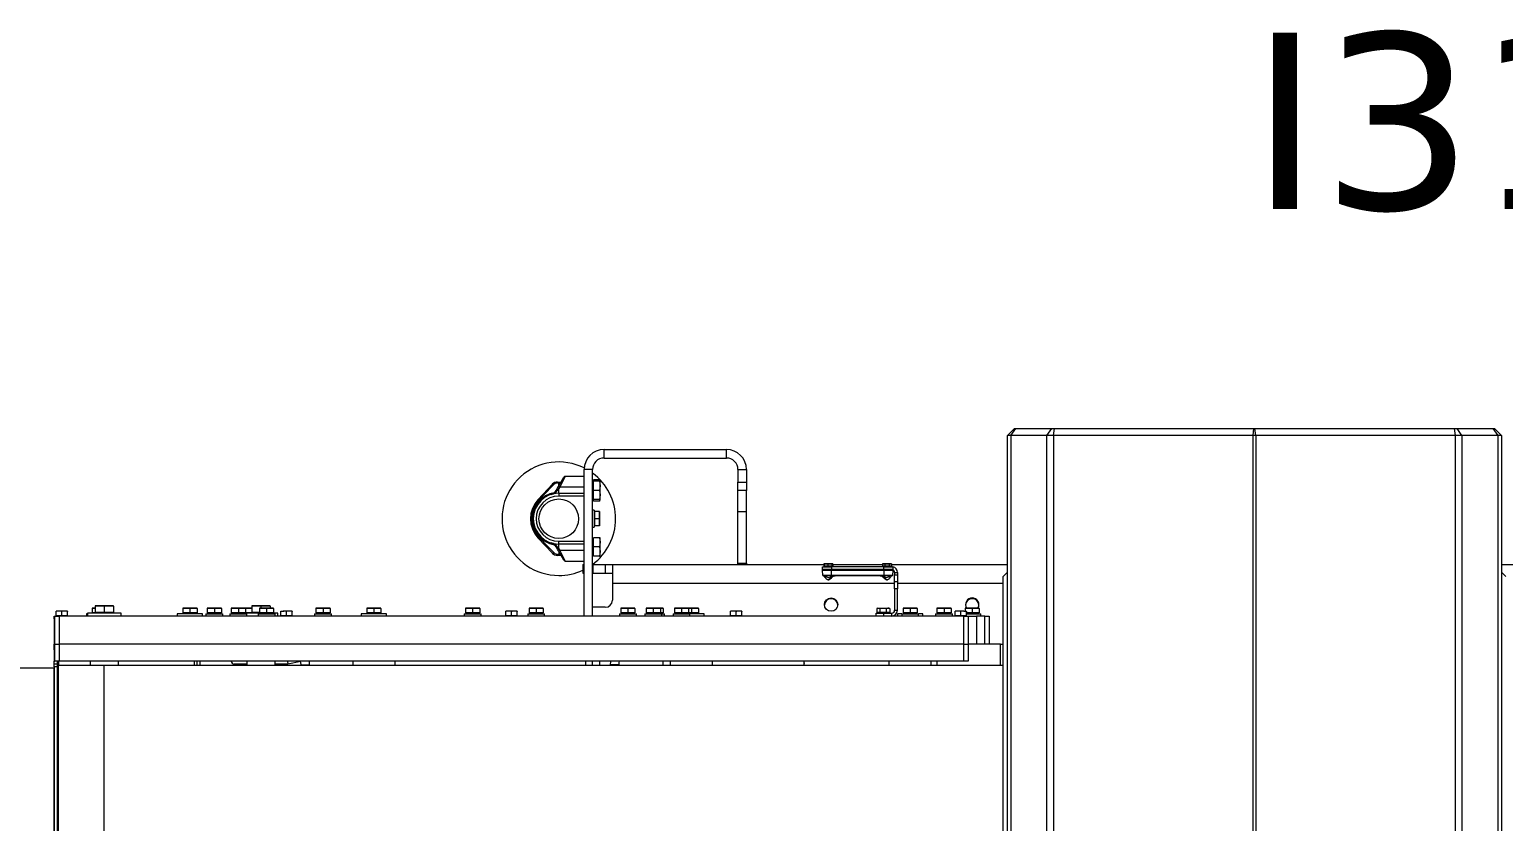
# Model space of a CAD drawing. Header units: millimetres. Extents: x -187347 to 135007, y -6415 to 292048.
# Drawn here: x -56730 to -55685, y 27578 to 28139 of the extents above; entities that cross this region are included whole.
import ezdxf

# ---------------------------------------------------------------- set-up
doc = ezdxf.new("R2010")
doc.units = ezdxf.units.MM
doc.header["$LTSCALE"] = 100
doc.linetypes.add('CENTER', pattern=[50.8, 31.75, -6.35, 6.35, -6.35])
doc.layers.get('0').update_dxf_attribs({"lineweight": 18})
doc.layers.add('Layout Kromeka', color=1, linetype='Continuous', lineweight=5)
doc.layers.add('Layout Multivac', color=2, linetype='Continuous')
doc.styles.add('SANSSERIFBOLD', font='verdana.ttf', dxfattribs={"height": 250})

# ---------------------------------------------------------------- blocks, each defined once
blk = doc.blocks.new('I319 MD_left to right')
at = {"color": 0, "linetype": 'Continuous', "lineweight": 18}
for p, q in [((1828.8, 2855), (1823.8, 2850)), ((1826.1, 2850), (1829.6, 2855)), ((1828.8, 2855), (1829.6, 2855)), ((1829.6, 2855), (1855.3, 2855)), ((1851.7, 2850), (1855.3, 2855)), ((1855.3, 2855), (1857, 2855)), ((1856.4, 2850), (1857, 2855)), ((1857, 2855), (1998.4, 2855)), ((1997.8, 2850), (1998.4, 2855)), ((1998.4, 2855), (1999.1, 2855)), ((1999.7, 2850), (1999.1, 2855)), ((1999.1, 2855), (2140.5, 2855)), ((2141.1, 2850), (2140.5, 2855)), ((2140.5, 2855), (2142.3, 2855)), ((2145.8, 2850), (2142.3, 2855)), ((2142.3, 2855), (2167.9, 2855)), ((2171.4, 2850), (2167.9, 2855)), ((2167.9, 2855), (2168.8, 2855)), ((2173.8, 2850), (2168.8, 2855)), ((1823.8, 1945), (1823.8, 2850)), ((1826.1, 2850), (1823.8, 2850)), ((1826.1, 2850), (1826.1, 1945)), ((1851.7, 2850), (1826.1, 2850)), ((1856.4, 2850), (1851.7, 2850)), ((1851.7, 1945), (1851.7, 2850)), ((1856.4, 2850), (1856.4, 1945)), ((1997.8, 2850), (1856.4, 2850)), ((1999.7, 2850), (1997.8, 2850)), ((1997.8, 1945), (1997.8, 2850)), ((1999.7, 2850), (1999.7, 1945)), ((2141.1, 2850), (1999.7, 2850)), ((2141.1, 1945), (2141.1, 2850)), ((2145.8, 2850), (2141.1, 2850)), ((2145.8, 2850), (2145.8, 1945)), ((2171.4, 2850), (2145.8, 2850)), ((2171.4, 1945), (2171.4, 2850)), ((2173.8, 2850), (2171.4, 2850)), ((2173.8, 2850), (2173.8, 1945)), ((1537.9, 2834), (1537.9, 2840)), ((1537.9, 2840), (1624.7, 2840)), ((1537.9, 2834), (1624.7, 2834)), ((1624.7, 2834), (1624.7, 2840)), ((1505.6, 2813.8), (1509.5, 2820.5)), ((1510.3, 2821), (1506.5, 2813.5)), ((1523.8, 2821), (1510.3, 2821)), ((1529.8, 2825.9), (1523.8, 2825.9)), ((1523.8, 2722), (1523.8, 2825.9)), ((1529.8, 2722), (1529.8, 2825.9)), ((1632.8, 2825.9), (1638.8, 2825.9)), ((1632.8, 2825.9), (1632.8, 2817)), ((1638.8, 2825.9), (1638.8, 2817)), ((1491.2, 2804.7), (1501.3, 2815.5)), ((1504, 2811), (1504.9, 2812.6)), ((1505.8, 2812.5), (1504.8, 2811.1)), ((1504.9, 2817), (1505.8, 2817)), ((1505.8, 2816.3), (1504.9, 2816.3)), ((1504.9, 2812.6), (1505.6, 2813.8)), ((1505.8, 2816.3), (1505.8, 2817)), ((1505.8, 2817), (1507.5, 2817)), ((1505.8, 2814.1), (1505.8, 2816.3)), ((1507, 2816.3), (1505.8, 2816.3)), ((1506.5, 2813.5), (1505.8, 2812.5)), ((1505.8, 2809), (1505.8, 2812.5)), ((1506.5, 2813.5), (1523.8, 2813.5)), ((1530.4, 2816.9), (1529.8, 2816.9)), ((1530.4, 2817.5), (1530.4, 2818.5)), ((1534.8, 2818.5), (1530.4, 2818.5)), ((1530.4, 2811), (1530.4, 2817.5)), ((1534.8, 2817.5), (1530.4, 2817.5)), ((1534.8, 2811), (1530.4, 2811)), ((1530.4, 2804.5), (1530.4, 2811)), ((1535.1, 2817.5), (1534.8, 2818.5)), ((1534.8, 2818.5), (1534.9, 2817.5)), ((1534.8, 2817.5), (1535.1, 2814.3)), ((1535.1, 2817.5), (1534.8, 2817.5)), ((1534.8, 2811), (1535.1, 2807.8)), ((1535.1, 2814.3), (1535.1, 2817.5)), ((1535.1, 2807.8), (1535.1, 2814.3)), ((1632.8, 2817), (1638.8, 2817)), ((1632.8, 2811), (1632.8, 2817)), ((1638.8, 2811), (1632.8, 2811)), ((1632.8, 2796), (1632.8, 2811)), ((1638.8, 2817), (1638.8, 2811)), ((1638.8, 2796), (1638.8, 2811)), ((1491.7, 2804.3), (1491.2, 2804.7)), ((1505.8, 2809), (1505.8, 2807)), ((1505.8, 2809), (1523.8, 2809)), ((1523.8, 2807), (1505.8, 2807)), ((1529.8, 2805.2), (1530.4, 2805.2)), ((1530.4, 2803.5), (1530.4, 2804.5)), ((1534.8, 2804.5), (1530.4, 2804.5)), ((1534.8, 2803.5), (1530.4, 2803.5)), ((1535.1, 2807.8), (1534.8, 2804.5)), ((1534.8, 2803.5), (1535.1, 2804.5)), ((1534.9, 2804.5), (1534.8, 2803.5)), ((1534.8, 2804.5), (1535.1, 2804.5)), ((1535.1, 2804.5), (1535.1, 2807.8)), ((1530.8, 2797), (1529.8, 2797)), ((1530.8, 2797), (1530.8, 2785)), ((1531.4, 2795.5), (1530.8, 2795.5)), ((1534.6, 2796), (1531.4, 2796)), ((1531.4, 2791), (1531.4, 2796)), ((1534.6, 2791), (1531.4, 2791)), ((1531.4, 2786), (1531.4, 2791)), ((1534.6, 2796), (1534.8, 2793.5)), ((1534.8, 2796), (1534.6, 2796)), ((1534.8, 2793.5), (1534.6, 2791)), ((1534.6, 2791), (1534.8, 2788.5)), ((1534.8, 2793.5), (1534.8, 2796)), ((1534.8, 2788.5), (1534.8, 2793.5)), ((1632.8, 2796), (1638.8, 2796)), ((1632.8, 2759.5), (1632.8, 2796)), ((1638.8, 2759.5), (1638.8, 2796)), ((1529.8, 2785), (1530.8, 2785)), ((1530.8, 2786.6), (1531.4, 2786.6)), ((1534.6, 2786), (1531.4, 2786)), ((1534.8, 2788.5), (1534.6, 2786)), ((1534.6, 2786), (1534.8, 2786)), ((1534.8, 2786), (1534.8, 2788.5)), ((1491.7, 2777.8), (1491.2, 2777.3)), ((1501.3, 2766.6), (1491.2, 2777.3)), ((1504.9, 2769.5), (1504, 2771.1)), ((1504.8, 2770.9), (1505.8, 2769.6)), ((1505.6, 2768.3), (1504.9, 2769.5)), ((1509.5, 2761.5), (1505.6, 2768.3)), ((1505.8, 2775), (1523.8, 2775)), ((1505.8, 2773), (1505.8, 2775)), ((1523.8, 2773), (1505.8, 2773)), ((1505.8, 2769.6), (1505.8, 2773)), ((1505.8, 2769.6), (1506.5, 2768.5)), ((1505.8, 2768), (1505.8, 2765.8)), ((1523.8, 2768.5), (1506.5, 2768.5)), ((1506.5, 2768.5), (1510.3, 2761)), ((1530.4, 2776.9), (1529.8, 2776.9)), ((1530.4, 2771), (1530.4, 2777.5)), ((1534.8, 2777.5), (1530.4, 2777.5)), ((1534.8, 2771), (1530.4, 2771)), ((1530.4, 2764.5), (1530.4, 2771)), ((1534.8, 2777.5), (1535.1, 2774.3)), ((1535.1, 2777.5), (1534.8, 2777.5)), ((1534.8, 2771), (1535.1, 2767.8)), ((1535.1, 2767.8), (1534.8, 2764.5)), ((1535.1, 2774.3), (1535.1, 2777.5)), ((1535.1, 2767.8), (1535.1, 2774.3)), ((1535.1, 2764.5), (1535.1, 2767.8)), ((1504.9, 2765.8), (1505.8, 2765.8)), ((1505.8, 2765), (1504.9, 2765)), ((1505.8, 2765.8), (1505.8, 2765)), ((1505.8, 2765.8), (1507, 2765.8)), ((1507.5, 2765), (1505.8, 2765)), ((1510.3, 2761), (1523.8, 2761)), ((1522.8, 2758.5), (1522.8, 2752.5)), ((1522.8, 2758.5), (1523.8, 2758.5)), ((1529.8, 2765.2), (1530.4, 2765.2)), ((1529.8, 2758.5), (1530, 2758.5)), ((1530, 2758.5), (1530, 2752.5)), ((1530, 2758.5), (1538.8, 2758.5)), ((1534.8, 2764.5), (1530.4, 2764.5)), ((1534.8, 2764.5), (1535.1, 2764.5)), ((1538.8, 2758.5), (1538.8, 2752.5)), ((1538.8, 2758.5), (1543.8, 2758.5)), ((1543.8, 2758.5), (1693.6, 2758.5)), ((1543.8, 2758.5), (1543.8, 2745.4)), ((1632.8, 2759.5), (1638.8, 2759.5)), ((1632.8, 2758.5), (1632.8, 2759.5)), ((1638.8, 2759.5), (1638.8, 2758.5)), ((1694.1, 2759), (1693.6, 2758.9)), ((1693.6, 2758.9), (1694, 2759)), ((1693.6, 2758.9), (1693.6, 2757.4)), ((1693.9, 2757.4), (1693.6, 2757.4)), ((1693.9, 2758.9), (1695.2, 2759)), ((1694.1, 2759), (1693.9, 2758.9)), ((1693.9, 2758.9), (1693.9, 2757.4)), ((1696.5, 2757.4), (1693.9, 2757.4)), ((1695.2, 2759), (1694.1, 2759)), ((1694.5, 2757.4), (1694.5, 2757)), ((1695.2, 2759), (1696.5, 2758.9)), ((1697.9, 2759), (1695.2, 2759)), ((1696.5, 2758.9), (1696.5, 2757.4)), ((1699.4, 2757.4), (1696.5, 2757.4)), ((1697.9, 2759), (1699.4, 2758.9)), ((1699.6, 2759), (1697.9, 2759)), ((1699.1, 2757), (1699.1, 2757.4)), ((1699.4, 2758.9), (1699.6, 2759)), ((1699.4, 2758.9), (1699.4, 2757.4)), ((1699.7, 2757.4), (1699.4, 2757.4)), ((1700, 2758.9), (1699.6, 2759)), ((1699.6, 2759), (1699.7, 2758.9)), ((1699.7, 2758.9), (1699.7, 2757.4)), ((1700, 2757.4), (1699.7, 2757.4)), ((1700, 2758.9), (1700, 2757.4)), ((1700, 2758.5), (1735.1, 2758.5)), ((1735.6, 2759), (1735.1, 2758.9)), ((1735.1, 2758.9), (1736, 2759)), ((1735.1, 2758.9), (1735.1, 2757.4)), ((1736.8, 2757.4), (1735.1, 2757.4)), ((1736, 2759), (1735.6, 2759)), ((1736, 2759), (1736.8, 2758.9)), ((1738.4, 2759), (1736, 2759)), ((1736, 2757.4), (1736, 2757)), ((1736.8, 2758.9), (1736.8, 2757.4)), ((1740, 2757.4), (1736.8, 2757.4)), ((1738.4, 2759), (1740, 2758.9)), ((1740.7, 2759), (1738.4, 2759)), ((1740, 2758.9), (1740.7, 2759)), ((1740, 2758.9), (1740, 2757.4)), ((1741.5, 2757.4), (1740, 2757.4)), ((1740.6, 2757), (1740.6, 2757.4)), ((1740.7, 2759), (1741.5, 2758.9)), ((1741.1, 2759), (1740.7, 2759)), ((1741.5, 2758.9), (1741.1, 2759)), ((1741.5, 2758.9), (1741.5, 2757.4)), ((1741.5, 2758.5), (1823.8, 2758.5)), ((2173.8, 2758.5), (2498.6, 2758.5)), ((1522.8, 2752.5), (1523.8, 2752.5)), ((1529.8, 2752.5), (1530, 2752.5)), ((1530, 2752.5), (1538.8, 2752.5)), ((1538.8, 2752.5), (1543.8, 2752.5)), ((1692.6, 2755), (1692.6, 2757)), ((1692.6, 2757), (1699.1, 2757)), ((1692.6, 2754.5), (1692.6, 2755)), ((1699.1, 2755), (1692.6, 2755)), ((1699.1, 2754.5), (1692.6, 2754.5)), ((1699.1, 2754.3), (1692.6, 2754.3)), ((1692.9, 2751), (1692.6, 2754.3)), ((1692.9, 2751), (1699.1, 2751)), ((1693.3, 2750.5), (1693.2, 2750.6)), ((1696.2, 2747.9), (1696.5, 2747.8)), ((1696.2, 2747.9), (1697.4, 2747.9)), ((1696.5, 2747.8), (1697.2, 2747.8)), ((1697.2, 2747.8), (1697.4, 2747.9)), ((1698.6, 2748.7), (1698.3, 2748.7)), ((1699.1, 2757), (1699.1, 2755)), ((1736.1, 2757), (1699.1, 2757)), ((1699.1, 2754.5), (1699.1, 2755)), ((1736.1, 2755), (1699.1, 2755)), ((1699.1, 2754.5), (1699.1, 2754.3)), ((1736.1, 2754.5), (1699.1, 2754.5)), ((1736.1, 2754.3), (1699.1, 2754.3)), ((1699.1, 2751), (1699.1, 2754.3)), ((1699.1, 2751), (1736.1, 2751)), ((1699.1, 2751), (1699.1, 2750.6)), ((1733.5, 2750.5), (1701.7, 2750.5)), ((1736.1, 2755), (1736.1, 2757)), ((1736.1, 2757), (1742.6, 2757)), ((1736.1, 2754.5), (1736.1, 2755)), ((1742.6, 2755), (1736.1, 2755)), ((1736.1, 2754.5), (1736.1, 2754.3)), ((1742.6, 2754.5), (1736.1, 2754.5)), ((1742.6, 2754.3), (1736.1, 2754.3)), ((1736.1, 2754.3), (1736.1, 2751)), ((1736.1, 2751), (1742.3, 2751)), ((1736.1, 2751), (1736.1, 2750.6)), ((1736.8, 2748.7), (1736.6, 2748.7)), ((1737.7, 2747.9), (1738, 2747.8)), ((1737.7, 2747.9), (1738.3, 2747.9)), ((1738, 2747.8), (1738.3, 2747.8)), ((1738.3, 2747.9), (1738.9, 2747.9)), ((1738.3, 2747.8), (1738.7, 2747.8)), ((1738.7, 2747.8), (1738.9, 2747.9)), ((1742.6, 2754.3), (1742.3, 2751)), ((1742.6, 2757), (1742.6, 2755)), ((1742.6, 2754.5), (1742.6, 2755)), ((1743.8, 2752.8), (1745.8, 2752.8)), ((1743.8, 2752.8), (1743.8, 2751.2)), ((1743.8, 2751.2), (1745.8, 2751.2)), ((1743.8, 2746.2), (1743.8, 2751.2)), ((1745.8, 2752.8), (1745.8, 2751.2)), ((1745.8, 2751.2), (1745.8, 2746.2)), ((1823.8, 2753), (1820.8, 2750)), ((1820.8, 2130), (1820.8, 2750)), ((2173.8, 2753), (2176.8, 2750)), ((1543.8, 2745.4), (1543.8, 2733.2)), ((1543.8, 2745.4), (1743.8, 2745.4)), ((1745.8, 2746.2), (1743.8, 2746.2)), ((1743.8, 2741.2), (1743.8, 2746.2)), ((1745.8, 2741.2), (1743.8, 2741.2)), ((1743.8, 2741.2), (1743.8, 2726.2)), ((1745.8, 2746.2), (1745.8, 2741.2)), ((1745.8, 2745.4), (1820.8, 2745.4)), ((1745.8, 2726.2), (1745.8, 2741.2)), ((1175.2, 2727.4), (1177.3, 2727.6)), ((1175.2, 2727.6), (1175.2, 2727.4)), ((1177.3, 2727.6), (1175.2, 2727.6)), ((1175.2, 2727.4), (1175.2, 2724.2)), ((1177.3, 2729.1), (1180.5, 2729.3)), ((1177.3, 2729.3), (1177.3, 2729.1)), ((1180.5, 2729.3), (1177.3, 2729.3)), ((1177.3, 2729.1), (1177.3, 2724.6)), ((1180.5, 2729.3), (1183.8, 2729.1)), ((1187, 2729.3), (1180.5, 2729.3)), ((1183.8, 2729.1), (1187, 2729.3)), ((1183.8, 2729.1), (1183.8, 2724.6)), ((1187, 2729.3), (1190.3, 2729.1)), ((1190.3, 2729.3), (1187, 2729.3)), ((1190.3, 2729.1), (1190.3, 2729.3)), ((1190.3, 2729.1), (1190.3, 2724.6)), ((1239.5, 2727.4), (1242, 2727.6)), ((1239.5, 2727.6), (1239.5, 2727.4)), ((1242, 2727.6), (1239.5, 2727.6)), ((1239.5, 2727.4), (1239.5, 2724.2)), ((1242, 2727.6), (1244.5, 2727.4)), ((1247, 2727.6), (1242, 2727.6)), ((1244.5, 2727.4), (1247, 2727.6)), ((1244.5, 2727.4), (1244.5, 2724.2)), ((1247, 2727.6), (1249.5, 2727.4)), ((1249.5, 2727.6), (1247, 2727.6)), ((1249.5, 2727.4), (1249.5, 2727.6)), ((1249.5, 2727.4), (1249.5, 2724.2)), ((1256.8, 2727.4), (1259.3, 2727.6)), ((1256.8, 2727.6), (1256.8, 2727.4)), ((1259.3, 2727.6), (1256.8, 2727.6)), ((1256.8, 2727.4), (1256.8, 2724.2)), ((1259.3, 2727.6), (1261.8, 2727.4)), ((1264.3, 2727.6), (1259.3, 2727.6)), ((1261.8, 2727.4), (1264.3, 2727.6)), ((1261.8, 2727.4), (1261.8, 2724.2)), ((1264.3, 2727.6), (1266.8, 2727.4)), ((1266.8, 2727.6), (1264.3, 2727.6)), ((1266.8, 2727.4), (1266.8, 2727.6)), ((1266.8, 2727.4), (1266.8, 2724.2)), ((1273.8, 2727.4), (1276.3, 2727.6)), ((1273.8, 2727.6), (1273.8, 2727.4)), ((1276.3, 2727.6), (1273.8, 2727.6)), ((1273.8, 2727.4), (1273.8, 2724.2)), ((1276.3, 2727.6), (1278.8, 2727.4)), ((1281.3, 2727.6), (1276.3, 2727.6)), ((1278.8, 2727.4), (1278.8, 2724.2)), ((1281.3, 2727.6), (1283.8, 2727.4)), ((1283.8, 2727.6), (1281.3, 2727.6)), ((1283.8, 2727.4), (1286.3, 2727.6)), ((1286.3, 2727.6), (1283.8, 2727.6)), ((1283.8, 2727.4), (1283.8, 2727.6)), ((1283.8, 2727.4), (1283.8, 2724.2)), ((1286.3, 2727.6), (1288.3, 2727.5)), ((1288.3, 2727.6), (1286.3, 2727.6)), ((1288.3, 2729.1), (1291.5, 2729.3)), ((1288.3, 2729.3), (1288.3, 2729.1)), ((1291.5, 2729.3), (1288.3, 2729.3)), ((1288.3, 2729.1), (1288.3, 2724.6)), ((1291.5, 2729.3), (1294.8, 2729.1)), ((1298, 2729.3), (1291.5, 2729.3)), ((1293.8, 2727.4), (1296.3, 2727.6)), ((1293.8, 2727.6), (1293.8, 2727.4)), ((1296.3, 2727.6), (1293.8, 2727.6)), ((1293.8, 2727.4), (1293.8, 2724.2)), ((1294.8, 2729.1), (1298, 2729.3)), ((1294.8, 2729.1), (1294.8, 2727.6)), ((1296.3, 2727.6), (1298.8, 2727.4)), ((1301.3, 2727.6), (1296.3, 2727.6)), ((1298, 2729.3), (1301.3, 2729.1)), ((1301.3, 2729.3), (1298, 2729.3)), ((1298.8, 2727.4), (1298.8, 2724.2)), ((1301.3, 2729.1), (1301.3, 2729.3)), ((1301.3, 2729.1), (1301.3, 2727.6)), ((1301.3, 2727.6), (1303.8, 2727.4)), ((1303.8, 2727.6), (1301.3, 2727.6)), ((1303.8, 2727.4), (1303.8, 2727.6)), ((1303.8, 2727.4), (1303.8, 2724.2)), ((1333.8, 2727.4), (1336.3, 2727.6)), ((1333.8, 2727.6), (1333.8, 2727.4)), ((1336.3, 2727.6), (1333.8, 2727.6)), ((1333.8, 2727.4), (1333.8, 2724.2)), ((1341.3, 2727.6), (1336.3, 2727.6)), ((1336.3, 2727.6), (1338.8, 2727.4)), ((1338.8, 2727.4), (1341.3, 2727.6)), ((1338.8, 2727.4), (1338.8, 2724.2)), ((1341.3, 2727.6), (1343.8, 2727.4)), ((1343.8, 2727.6), (1341.3, 2727.6)), ((1343.8, 2727.4), (1343.8, 2727.6)), ((1343.8, 2727.4), (1343.8, 2724.2)), ((1369.8, 2727.4), (1372.3, 2727.6)), ((1369.8, 2727.6), (1369.8, 2727.4)), ((1372.3, 2727.6), (1369.8, 2727.6)), ((1369.8, 2727.4), (1369.8, 2724.2)), ((1377.3, 2727.6), (1372.3, 2727.6)), ((1372.3, 2727.6), (1374.8, 2727.4)), ((1374.8, 2727.4), (1377.3, 2727.6)), ((1374.8, 2727.4), (1374.8, 2724.2)), ((1377.3, 2727.6), (1379.8, 2727.4)), ((1379.8, 2727.6), (1377.3, 2727.6)), ((1379.8, 2727.4), (1379.8, 2727.6)), ((1379.8, 2727.4), (1379.8, 2724.2)), ((1439.8, 2727.4), (1442.3, 2727.6)), ((1439.8, 2727.6), (1439.8, 2727.4)), ((1442.3, 2727.6), (1439.8, 2727.6)), ((1439.8, 2727.4), (1439.8, 2724.2)), ((1442.3, 2727.6), (1444.8, 2727.4)), ((1447.3, 2727.6), (1442.3, 2727.6)), ((1444.8, 2727.4), (1447.3, 2727.6)), ((1444.8, 2727.4), (1444.8, 2724.2)), ((1447.3, 2727.6), (1449.8, 2727.4)), ((1449.8, 2727.6), (1447.3, 2727.6)), ((1449.8, 2727.4), (1449.8, 2727.6)), ((1449.8, 2727.4), (1449.8, 2724.2)), ((1484.8, 2727.4), (1487.3, 2727.6)), ((1484.8, 2727.6), (1484.8, 2727.4)), ((1487.3, 2727.6), (1484.8, 2727.6)), ((1484.8, 2727.4), (1484.8, 2724.2)), ((1487.3, 2727.6), (1489.8, 2727.4)), ((1492.3, 2727.6), (1487.3, 2727.6)), ((1489.8, 2727.4), (1492.3, 2727.6)), ((1489.8, 2727.4), (1489.8, 2724.2)), ((1492.3, 2727.6), (1494.8, 2727.4)), ((1494.8, 2727.6), (1492.3, 2727.6)), ((1494.8, 2727.4), (1494.8, 2727.6)), ((1494.8, 2727.4), (1494.8, 2724.2)), ((1538.8, 2728.3), (1530, 2728.3)), ((1549.8, 2727.4), (1552.3, 2727.6)), ((1549.8, 2727.6), (1549.8, 2727.4)), ((1552.3, 2727.6), (1549.8, 2727.6)), ((1549.8, 2727.4), (1549.8, 2724.2)), ((1552.3, 2727.6), (1554.8, 2727.4)), ((1557.3, 2727.6), (1552.3, 2727.6)), ((1554.8, 2727.4), (1557.3, 2727.6)), ((1554.8, 2727.4), (1554.8, 2724.2)), ((1557.3, 2727.6), (1559.8, 2727.4)), ((1559.8, 2727.6), (1557.3, 2727.6)), ((1559.8, 2727.4), (1559.8, 2727.6)), ((1559.8, 2727.4), (1559.8, 2724.2)), ((1567.8, 2727.4), (1570.3, 2727.6)), ((1567.8, 2727.6), (1567.8, 2727.4)), ((1570.3, 2727.6), (1567.8, 2727.6)), ((1567.8, 2727.4), (1567.8, 2724.2)), ((1570.3, 2727.6), (1572.8, 2727.4)), ((1575.3, 2727.6), (1570.3, 2727.6)), ((1572.8, 2727.4), (1575.3, 2727.6)), ((1572.8, 2727.4), (1572.8, 2724.2)), ((1577.8, 2727.6), (1575.3, 2727.6)), ((1577.8, 2727.6), (1579.8, 2727.4)), ((1579.8, 2727.6), (1577.8, 2727.6)), ((1577.8, 2727.4), (1577.8, 2727.6)), ((1577.8, 2727.4), (1577.8, 2724.2)), ((1579.8, 2727.4), (1579.8, 2727.6)), ((1579.8, 2727.4), (1579.8, 2724.2)), ((1587.8, 2727.4), (1590.3, 2727.6)), ((1587.8, 2727.6), (1587.8, 2727.4)), ((1590.3, 2727.6), (1587.8, 2727.6)), ((1587.8, 2727.4), (1587.8, 2724.2)), ((1590.3, 2727.6), (1592.8, 2727.4)), ((1595.3, 2727.6), (1590.3, 2727.6)), ((1592.8, 2727.4), (1595.3, 2727.6)), ((1592.8, 2727.4), (1592.8, 2724.2)), ((1597.8, 2727.6), (1595.3, 2727.6)), ((1602.3, 2727.6), (1597.8, 2727.6)), ((1597.8, 2727.6), (1599.8, 2727.4)), ((1597.8, 2727.4), (1597.8, 2727.6)), ((1597.8, 2727.4), (1597.8, 2724.2)), ((1599.8, 2727.4), (1602.3, 2727.6)), ((1599.8, 2727.4), (1599.8, 2724.2)), ((1602.3, 2727.6), (1604.8, 2727.4)), ((1604.8, 2727.6), (1602.3, 2727.6)), ((1604.8, 2727.4), (1604.8, 2727.6)), ((1604.8, 2727.4), (1604.8, 2724.2)), ((1731.2, 2727.4), (1731.2, 2724.5)), ((1731.8, 2727.5), (1731.3, 2727.4)), ((1731.8, 2727.5), (1732.2, 2727.5)), ((1732.2, 2727.5), (1733.2, 2727.4)), ((1732.2, 2727.5), (1735.5, 2727.5)), ((1733.2, 2727.4), (1735.5, 2727.5)), ((1733.2, 2727.4), (1733.2, 2724.5)), ((1735.5, 2727.5), (1737.8, 2727.4)), ((1735.5, 2727.5), (1739.1, 2727.5)), ((1737.8, 2727.4), (1739.1, 2727.5)), ((1737.8, 2727.4), (1737.8, 2724.5)), ((1739.1, 2727.5), (1740.4, 2727.4)), ((1739.8, 2727.5), (1739.1, 2727.5)), ((1740.2, 2727.4), (1739.8, 2727.5)), ((1740.4, 2727.4), (1740.2, 2727.4)), ((1740.4, 2727.4), (1740.4, 2724.5)), ((1743.8, 2726.2), (1745.8, 2726.2)), ((1749.8, 2727.4), (1752.3, 2727.6)), ((1749.8, 2727.6), (1749.8, 2727.4)), ((1752.3, 2727.6), (1749.8, 2727.6)), ((1749.8, 2727.4), (1749.8, 2724.2)), ((1752.3, 2727.6), (1754.8, 2727.4)), ((1757.3, 2727.6), (1752.3, 2727.6)), ((1754.8, 2727.4), (1757.3, 2727.6)), ((1754.8, 2727.4), (1754.8, 2724.2)), ((1757.3, 2727.6), (1759.8, 2727.4)), ((1759.8, 2727.6), (1757.3, 2727.6)), ((1759.8, 2727.4), (1759.8, 2727.6)), ((1759.8, 2727.4), (1759.8, 2724.2)), ((1773.8, 2727.4), (1776.3, 2727.6)), ((1773.8, 2727.6), (1773.8, 2727.4)), ((1776.3, 2727.6), (1773.8, 2727.6)), ((1773.8, 2727.4), (1773.8, 2724.2)), ((1776.3, 2727.6), (1778.8, 2727.4)), ((1781.3, 2727.6), (1776.3, 2727.6)), ((1778.8, 2727.4), (1781.3, 2727.6)), ((1778.8, 2727.4), (1778.8, 2724.2)), ((1781.3, 2727.6), (1783.8, 2727.4)), ((1783.8, 2727.6), (1781.3, 2727.6)), ((1783.8, 2727.4), (1783.8, 2727.6)), ((1783.8, 2727.4), (1783.8, 2724.2)), ((1793.8, 2727.4), (1796.3, 2727.6)), ((1793.8, 2727.6), (1793.8, 2727.4)), ((1796.3, 2727.6), (1793.8, 2727.6)), ((1793.8, 2727.4), (1793.8, 2725.5)), ((1796.3, 2727.6), (1798.8, 2727.4)), ((1801.3, 2727.6), (1796.3, 2727.6)), ((1798.8, 2727.4), (1801.3, 2727.6)), ((1798.8, 2727.4), (1798.8, 2724.2)), ((1801.3, 2727.6), (1803.8, 2727.4)), ((1803.8, 2727.6), (1801.3, 2727.6)), ((1803.8, 2727.4), (1803.8, 2727.6)), ((1803.8, 2727.4), (1803.8, 2724.2)), ((1148.3, 2722), (1148.8, 2722)), ((1148.3, 2720), (1148.3, 2722)), ((1148.3, 2720), (1148.3, 2702)), ((1148.8, 2720), (1148.3, 2720)), ((1148.8, 2702), (1148.8, 2722)), ((1148.8, 2722), (1151.8, 2722)), ((1149.8, 2725.2), (1149.8, 2725.5)), ((1151.8, 2725.5), (1149.8, 2725.5)), ((1149.8, 2722.2), (1149.8, 2725.2)), ((1153.8, 2722.2), (1149.8, 2722.2)), ((1150.3, 2722.2), (1150.3, 2722)), ((1153.8, 2725.2), (1151.8, 2725.5)), ((1155.8, 2725.5), (1151.8, 2725.5)), ((1151.8, 2722), (1151.8, 2702)), ((1792.8, 2722), (1151.8, 2722)), ((1153.8, 2722.2), (1153.8, 2725.2)), ((1157.8, 2722.2), (1153.8, 2722.2)), ((1157.8, 2725.2), (1155.8, 2725.5)), ((1157.8, 2725.5), (1155.8, 2725.5)), ((1157.2, 2722), (1157.2, 2722.2)), ((1157.8, 2725.5), (1157.8, 2725.2)), ((1157.8, 2722.2), (1157.8, 2725.2)), ((1171.2, 2723.6), (1171.2, 2722)), ((1171.8, 2723.6), (1171.2, 2723.6)), ((1171.8, 2724), (1171.8, 2722)), ((1195.8, 2724), (1171.8, 2724)), ((1178, 2724.2), (1175.2, 2724.2)), ((1175.8, 2724.2), (1175.8, 2724)), ((1183.8, 2724.6), (1177.3, 2724.6)), ((1178, 2724.6), (1178, 2724)), ((1190.3, 2724.6), (1183.8, 2724.6)), ((1189.6, 2724), (1189.6, 2724.6)), ((1195.8, 2722), (1195.8, 2724)), ((1235.5, 2723.6), (1235.5, 2722)), ((1253.5, 2723.6), (1235.5, 2723.6)), ((1244.5, 2724.2), (1239.5, 2724.2)), ((1240, 2724.2), (1240, 2723.6)), ((1249.5, 2724.2), (1244.5, 2724.2)), ((1248.9, 2723.6), (1248.9, 2724.2)), ((1253.5, 2722), (1253.5, 2723.6)), ((1255.8, 2723.6), (1255.8, 2722)), ((1255.8, 2723.6), (1267.8, 2723.6)), ((1261.8, 2724.2), (1256.8, 2724.2)), ((1257.3, 2724.2), (1257.3, 2723.6)), ((1266.8, 2724.2), (1261.8, 2724.2)), ((1266.2, 2723.6), (1266.2, 2724.2)), ((1267.8, 2722), (1267.8, 2723.6)), ((1272.8, 2723.6), (1272.8, 2722)), ((1272.8, 2723.6), (1284.8, 2723.6)), ((1278.8, 2724.2), (1273.8, 2724.2)), ((1274.3, 2724.2), (1274.3, 2723.6)), ((1283.8, 2724.2), (1278.8, 2724.2)), ((1283.2, 2723.6), (1283.2, 2724.2)), ((1294.3, 2724), (1283.2, 2724)), ((1288.8, 2724.2), (1283.8, 2724.2)), ((1284.3, 2724.2), (1284.3, 2724)), ((1284.8, 2722), (1284.8, 2723.6)), ((1293.8, 2724.6), (1288.3, 2724.6)), ((1288.8, 2724.6), (1288.8, 2724.2)), ((1289, 2724.2), (1288.8, 2724.2)), ((1289, 2724.6), (1289, 2724)), ((1292.8, 2723.6), (1292.8, 2722)), ((1292.8, 2723.6), (1304.8, 2723.6)), ((1298.8, 2724.2), (1293.8, 2724.2)), ((1294.3, 2724.2), (1294.3, 2723.6)), ((1303.8, 2724.2), (1298.8, 2724.2)), ((1303.2, 2723.6), (1303.2, 2724.2)), ((1306.8, 2724), (1303.2, 2724)), ((1304.8, 2722), (1304.8, 2723.6)), ((1306.8, 2722), (1306.8, 2724)), ((1309, 2725.2), (1309, 2725.5)), ((1309, 2725.5), (1311, 2725.5)), ((1309, 2722.2), (1309, 2725.2)), ((1313, 2722.2), (1309, 2722.2)), ((1309.6, 2722.2), (1309.6, 2722)), ((1315, 2725.5), (1311, 2725.5)), ((1313, 2722.2), (1313, 2725.2)), ((1317, 2722.2), (1313, 2722.2)), ((1317, 2725.2), (1315, 2725.5)), ((1317, 2725.5), (1315, 2725.5)), ((1316.5, 2722), (1316.5, 2722.2)), ((1317, 2725.5), (1317, 2725.2)), ((1317, 2722.2), (1317, 2725.2)), ((1332.8, 2723.6), (1332.8, 2722)), ((1332.8, 2723.6), (1344.8, 2723.6)), ((1338.8, 2724.2), (1333.8, 2724.2)), ((1334.3, 2724.2), (1334.3, 2723.6)), ((1343.8, 2724.2), (1338.8, 2724.2)), ((1343.2, 2723.6), (1343.2, 2724.2)), ((1344.8, 2722), (1344.8, 2723.6)), ((1365.8, 2723.6), (1365.8, 2722)), ((1383.8, 2723.6), (1365.8, 2723.6)), ((1374.8, 2724.2), (1369.8, 2724.2)), ((1370.3, 2724.2), (1370.3, 2723.6)), ((1379.8, 2724.2), (1374.8, 2724.2)), ((1379.2, 2723.6), (1379.2, 2724.2)), ((1383.8, 2722), (1383.8, 2723.6)), ((1438.8, 2723.6), (1438.8, 2722)), ((1438.8, 2723.6), (1450.8, 2723.6)), ((1444.8, 2724.2), (1439.8, 2724.2)), ((1440.3, 2724.2), (1440.3, 2723.6)), ((1449.8, 2724.2), (1444.8, 2724.2)), ((1449.2, 2723.6), (1449.2, 2724.2)), ((1450.8, 2722), (1450.8, 2723.6)), ((1468.3, 2725.2), (1468.3, 2725.5)), ((1470.3, 2725.5), (1468.3, 2725.5)), ((1468.3, 2722.2), (1468.3, 2725.2)), ((1472.3, 2722.2), (1468.3, 2722.2)), ((1468.8, 2722.2), (1468.8, 2722)), ((1472.3, 2725.2), (1470.3, 2725.5)), ((1474.3, 2725.5), (1470.3, 2725.5)), ((1472.3, 2722.2), (1472.3, 2725.2)), ((1476.3, 2722.2), (1472.3, 2722.2)), ((1476.3, 2725.5), (1474.3, 2725.5)), ((1475.7, 2722), (1475.7, 2722.2)), ((1476.3, 2725.5), (1476.3, 2725.2)), ((1476.3, 2722.2), (1476.3, 2725.2)), ((1483.8, 2723.6), (1483.8, 2722)), ((1483.8, 2723.6), (1495.8, 2723.6)), ((1489.8, 2724.2), (1484.8, 2724.2)), ((1485.3, 2724.2), (1485.3, 2723.6)), ((1494.8, 2724.2), (1489.8, 2724.2)), ((1494.2, 2723.6), (1494.2, 2724.2)), ((1495.8, 2722), (1495.8, 2723.6)), ((1548.8, 2723.6), (1548.8, 2722)), ((1548.8, 2723.6), (1560.8, 2723.6)), ((1554.8, 2724.2), (1549.8, 2724.2)), ((1550.3, 2724.2), (1550.3, 2723.6)), ((1559.8, 2724.2), (1554.8, 2724.2)), ((1559.2, 2723.6), (1559.2, 2724.2)), ((1560.8, 2722), (1560.8, 2723.6)), ((1566.8, 2723.6), (1566.8, 2722)), ((1566.8, 2723.6), (1578.8, 2723.6)), ((1572.8, 2724.2), (1567.8, 2724.2)), ((1568.3, 2724.2), (1568.3, 2723.6)), ((1577.8, 2724.2), (1572.8, 2724.2)), ((1577.2, 2723.6), (1577.2, 2724.2)), ((1579.8, 2724.2), (1577.8, 2724.2)), ((1578.8, 2722), (1578.8, 2723.6)), ((1578.8, 2723.6), (1580.8, 2723.6)), ((1579.2, 2723.6), (1579.2, 2724.2)), ((1580.8, 2722), (1580.8, 2723.6)), ((1586.8, 2723.6), (1586.8, 2722)), ((1586.8, 2723.6), (1598.8, 2723.6)), ((1592.8, 2724.2), (1587.8, 2724.2)), ((1588.3, 2724.2), (1588.3, 2723.6)), ((1597.8, 2724.2), (1592.8, 2724.2)), ((1597.2, 2723.6), (1597.2, 2724.2)), ((1599.8, 2724.2), (1597.8, 2724.2)), ((1598.8, 2722), (1598.8, 2723.6)), ((1608.8, 2723.6), (1598.8, 2723.6)), ((1604.8, 2724.2), (1599.8, 2724.2)), ((1604.2, 2723.6), (1604.2, 2724.2)), ((1608.8, 2722), (1608.8, 2723.6)), ((1627.5, 2725.2), (1627.5, 2725.5)), ((1629.5, 2725.5), (1627.5, 2725.5)), ((1627.5, 2722.2), (1627.5, 2725.2)), ((1631.5, 2722.2), (1627.5, 2722.2)), ((1628.1, 2722.2), (1628.1, 2722)), ((1631.5, 2725.2), (1629.5, 2725.5)), ((1633.5, 2725.5), (1629.5, 2725.5)), ((1631.5, 2722.2), (1631.5, 2725.2)), ((1635.5, 2722.2), (1631.5, 2722.2)), ((1635.5, 2725.5), (1633.5, 2725.5)), ((1635, 2722), (1635, 2722.2)), ((1635.5, 2725.5), (1635.5, 2725.2)), ((1635.5, 2722.2), (1635.5, 2725.2)), ((1730.8, 2722), (1730.8, 2724)), ((1730.8, 2724), (1735.8, 2724)), ((1733.2, 2724.5), (1731.2, 2724.5)), ((1732.3, 2724.5), (1732.3, 2724)), ((1737.8, 2724.5), (1733.2, 2724.5)), ((1735.8, 2724), (1735.8, 2722)), ((1735.8, 2724), (1741.6, 2724)), ((1740.4, 2724.5), (1737.8, 2724.5)), ((1739.2, 2724), (1739.2, 2724.5)), ((1741.6, 2724), (1741.6, 2722)), ((1745.8, 2723.6), (1745.8, 2722)), ((1748.8, 2723.6), (1745.8, 2723.6)), ((1748.8, 2723.6), (1748.8, 2722)), ((1748.8, 2723.6), (1760.8, 2723.6)), ((1754.8, 2724.2), (1749.8, 2724.2)), ((1750.3, 2724.2), (1750.3, 2723.6)), ((1759.8, 2724.2), (1754.8, 2724.2)), ((1759.2, 2723.6), (1759.2, 2724.2)), ((1760.8, 2722), (1760.8, 2723.6)), ((1763.8, 2723.6), (1760.8, 2723.6)), ((1763.8, 2722), (1763.8, 2723.6)), ((1772.8, 2723.6), (1772.8, 2722)), ((1772.8, 2723.6), (1784.8, 2723.6)), ((1778.8, 2724.2), (1773.8, 2724.2)), ((1774.3, 2724.2), (1774.3, 2723.6)), ((1783.8, 2724.2), (1778.8, 2724.2)), ((1783.2, 2723.6), (1783.2, 2724.2)), ((1784.8, 2722), (1784.8, 2723.6)), ((1786.8, 2725.2), (1786.8, 2725.5)), ((1788.8, 2725.5), (1786.8, 2725.5)), ((1786.8, 2722.2), (1786.8, 2725.2)), ((1790.8, 2722.2), (1786.8, 2722.2)), ((1787.3, 2722.2), (1787.3, 2722)), ((1790.8, 2725.2), (1788.8, 2725.5)), ((1792.8, 2725.5), (1788.8, 2725.5)), ((1790.8, 2722.2), (1790.8, 2725.2)), ((1794.8, 2722.2), (1790.8, 2722.2)), ((1794.8, 2725.2), (1792.8, 2725.5)), ((1792.8, 2725.5), (1794.8, 2725.5)), ((1792.8, 2702), (1792.8, 2722)), ((1792.8, 2722), (1795.8, 2722)), ((1794.2, 2722), (1794.2, 2722.2)), ((1794.8, 2725.5), (1794.8, 2725.2)), ((1794.8, 2722.2), (1794.8, 2725.2)), ((1798.8, 2724.2), (1794.8, 2724.2)), ((1794.8, 2723.6), (1804.8, 2723.6)), ((1795.8, 2722), (1795.8, 2702)), ((1795.8, 2722), (1801.8, 2722)), ((1803.8, 2724.2), (1798.8, 2724.2)), ((1801.8, 2722), (1801.8, 2702)), ((1807.8, 2722), (1801.8, 2722)), ((1803.2, 2723.6), (1803.2, 2724.2)), ((1804.8, 2722), (1804.8, 2723.6)), ((1807.8, 2702), (1807.8, 2722)), ((1807.8, 2722), (1810.8, 2722)), ((1810.8, 2722), (1810.8, 2702)), ((1148.3, 2700), (1148.3, 2702)), ((1148.3, 2702), (1148.8, 2702)), ((1148.3, 2698), (1148.3, 2700)), ((1148.3, 2700), (1148.8, 2700)), ((1148.3, 2698), (1148.3, 2690)), ((1148.8, 2698), (1148.3, 2698)), ((1148.8, 2690), (1148.8, 2702)), ((1148.8, 2702), (1151.8, 2702)), ((1151.8, 2702), (1151.8, 2690)), ((1792.8, 2702), (1151.8, 2702)), ((1792.8, 2690), (1792.8, 2702)), ((1792.8, 2702), (1795.8, 2702)), ((1795.8, 2702), (1795.8, 2690)), ((1801.8, 2702), (1795.8, 2702)), ((1807.8, 2702), (1801.8, 2702)), ((1810.8, 2702), (1807.8, 2702)), ((1818.8, 2702), (1810.8, 2702)), ((1818.8, 2687), (1818.8, 2702)), ((1818.8, 2702), (1820.8, 2702)), ((1148.3, 2688), (1148.3, 2690)), ((1148.3, 2690), (1148.8, 2690)), ((1150.3, 2688), (1148.3, 2688)), ((1148.3, 2686), (1148.3, 2688)), ((1150.3, 2686), (1148.3, 2686)), ((1148.3, 2686), (1148.3, 2194)), ((1151.8, 2690), (1148.8, 2690)), ((1150.3, 2690), (1150.3, 2688)), ((1150.3, 2688), (1150.3, 2686)), ((1150.3, 2686), (1150.3, 2194)), ((1151.1, 2687), (1151.1, 2193)), ((1183.8, 2687), (1151.1, 2687)), ((1151.6, 2687), (1151.6, 2690)), ((1792.8, 2690), (1151.8, 2690)), ((1173.8, 2690), (1173.8, 2687)), ((1183.8, 2193), (1183.8, 2687)), ((1820.8, 2687), (1183.8, 2687)), ((1193.8, 2687), (1193.8, 2690)), ((1247.8, 2687), (1247.8, 2690)), ((1249.5, 2687), (1249.5, 2690)), ((1251.8, 2687), (1251.8, 2690)), ((1284.8, 2688), (1275.8, 2688)), ((1284.8, 2690), (1284.8, 2687)), ((1304.8, 2687), (1304.8, 2690)), ((1313.8, 2688), (1304.8, 2688)), ((1313.6, 2690), (1313.8, 2688)), ((1323, 2689.7), (1313.8, 2688)), ((1323.3, 2687.4), (1329.3, 2687.4)), ((1323.3, 2687.4), (1323.3, 2687)), ((1329.3, 2687.4), (1329.3, 2687)), ((1359.8, 2690), (1359.8, 2687)), ((1389.8, 2687), (1389.8, 2690)), ((1524.8, 2690), (1524.8, 2687)), ((1529.8, 2687), (1529.8, 2690)), ((1534.8, 2690), (1534.8, 2687)), ((1548.3, 2687.4), (1542.3, 2687.4)), ((1542.3, 2687), (1542.3, 2687.4)), ((1548.3, 2687), (1548.3, 2687.4)), ((1579.8, 2687), (1579.8, 2690)), ((1584.8, 2690), (1584.8, 2687)), ((1614.8, 2687), (1614.8, 2690)), ((1679.8, 2688.8), (1679.8, 2690)), ((1679.8, 2688.8), (1679.8, 2688.3)), ((1739.8, 2690), (1739.8, 2687)), ((1769.8, 2687), (1769.8, 2690)), ((1773.8, 2690), (1773.8, 2687)), ((1795.8, 2690), (1792.8, 2690))]:
    blk.add_line(p, q, dxfattribs=at)
at = {"color": 0, "linetype": 'Continuous', "lineweight": 18, "flags": 128}
for points in [[(1502.6, 2815.4), (1500, 2812.8), (1497.3, 2810.1), (1494.6, 2807.2), (1491.7, 2804.3)], [(1504.9, 2812.6), (1504.9, 2812.7), (1505, 2812.7), (1505.1, 2812.7), (1505.2, 2812.7), (1505.3, 2812.7), (1505.5, 2812.6), (1505.6, 2812.6), (1505.8, 2812.5)], [(1535.1, 2814.3), (1535, 2812.7), (1534.8, 2811)], [(1491.7, 2777.8), (1493.3, 2776.2), (1496.6, 2772.7), (1500, 2769.3), (1502.6, 2766.7)], [(1504.9, 2769.5), (1504.9, 2769.4), (1505, 2769.4), (1505.1, 2769.4), (1505.2, 2769.4), (1505.3, 2769.4), (1505.5, 2769.4), (1505.6, 2769.5), (1505.8, 2769.6)], [(1535.1, 2774.3), (1535, 2772.7), (1534.8, 2771)], [(1696.5, 2758.9), (1696.8, 2759), (1697.9, 2759)], [(1736.8, 2758.9), (1737.1, 2759), (1738.4, 2759)], [(1693.2, 2750.6), (1693.1, 2750.6), (1693.3, 2750.7), (1693.8, 2750.7), (1694.3, 2750.8), (1694.6, 2750.8), (1695.3, 2750.8), (1696, 2750.7), (1697.1, 2750.7), (1698.4, 2750.6), (1699.1, 2750.6)], [(1693.4, 2750.5), (1693.2, 2750.6), (1693.2, 2750.6)], [(1697.5, 2748.9), (1697.2, 2749.1), (1696.5, 2749.3), (1695.8, 2749.6), (1695.4, 2749.8), (1695, 2749.8), (1694.8, 2749.8), (1694.6, 2749.6), (1694.6, 2749.3), (1694.6, 2749.2)], [(1698.3, 2748.7), (1698.1, 2748.8), (1697.5, 2748.9)], [(1699.1, 2750.6), (1700.9, 2750.5), (1701.7, 2750.5)], [(1733.5, 2750.5), (1735.2, 2750.6), (1736.1, 2750.6)], [(1736.1, 2750.6), (1736.5, 2750.6), (1737.9, 2750.7), (1739.1, 2750.7), (1739.9, 2750.8), (1740.3, 2750.8), (1740.9, 2750.8), (1741.3, 2750.7), (1741.8, 2750.7), (1742, 2750.6), (1742, 2750.6)], [(1736.6, 2748.7), (1736.4, 2748.8), (1736.3, 2748.9)], [(1737.6, 2748.9), (1737.4, 2748.9), (1736.8, 2748.7)], [(1740.5, 2749.2), (1740.6, 2749.3), (1740.5, 2749.6), (1740.3, 2749.8), (1740, 2749.8), (1739.8, 2749.8), (1739.3, 2749.6), (1738.5, 2749.3), (1737.8, 2749), (1737.6, 2748.9)], [(1278.8, 2727.4), (1279.3, 2727.5), (1281.3, 2727.6)], [(1298.8, 2727.4), (1299.3, 2727.5), (1301.3, 2727.6)], [(1575.3, 2727.6), (1577.2, 2727.5), (1577.8, 2727.4)], [(1595.3, 2727.6), (1597.2, 2727.5), (1597.8, 2727.4)], [(1731.2, 2727.4), (1731.4, 2727.4), (1732.2, 2727.5)], [(1151.8, 2725.5), (1151.6, 2725.5), (1149.8, 2725.2)], [(1155.8, 2725.5), (1155.6, 2725.5), (1153.8, 2725.2)], [(1311, 2725.5), (1310.6, 2725.5), (1309, 2725.2)], [(1313, 2725.2), (1312.6, 2725.3), (1311, 2725.5)], [(1315, 2725.5), (1314.9, 2725.5), (1313, 2725.2)], [(1470.3, 2725.5), (1470.1, 2725.5), (1468.3, 2725.2)], [(1474.3, 2725.5), (1472.7, 2725.3), (1472.3, 2725.2)], [(1476.3, 2725.2), (1474.7, 2725.5), (1474.3, 2725.5)], [(1629.5, 2725.5), (1629.4, 2725.5), (1627.5, 2725.2)], [(1633.5, 2725.5), (1631.9, 2725.3), (1631.5, 2725.2)], [(1635.5, 2725.2), (1634, 2725.5), (1633.5, 2725.5)], [(1788.8, 2725.5), (1788.6, 2725.5), (1786.8, 2725.2)], [(1323.3, 2687.4), (1323.1, 2689), (1322.8, 2690)], [(1329.3, 2687.4), (1329.1, 2689.9), (1329, 2690)], [(1542.5, 2690), (1542.5, 2689.9), (1542.3, 2687.4)], [(1548.7, 2690), (1548.4, 2689), (1548.3, 2687.4)]]:
    blk.add_lwpolyline(points, dxfattribs=at)
at = {"color": 0, "linetype": 'Continuous', "lineweight": 18}
for centre, radius in [((1505.8, 2791), 14), ((1698.8, 2730.1), 4.74)]:
    blk.add_circle(centre, radius, dxfattribs=at)
for centre, radius, start, end in [((1505.8, 2791), 40.2, 63.3695, 270), ((1537.9, 2825.9), 14.1, 90, 180), ((1537.9, 2825.9), 8.1, 90, 180), ((1624.7, 2825.9), 14.1, 0, 90), ((1624.7, 2825.9), 8.1, 0, 90), ((1510.3, 2820), 1, 93.9141, 150), ((1505.8, 2791), 40.3, 306.6035, 53.3965), ((1498.3, 2816.2), 8.28, 285.6875, 322.108), ((1498.8, 2814), 5.99, 286.923, 330.019), ((1504.9, 2812), 5, 90, 136.7496), ((1501.9, 2814.5), 1.13, 50.9525, 120.5573), ((1504.9, 2813.1), 3.26, 89.9728, 134.9773), ((1504.5, 2810.5), 0.708, 62.449, 137.0535), ((1508.9, 2816.4), 4, 171.2635, 181.5504), ((1505.7, 2812.7), 1.14, 50.6443, 97.1515), ((1505.8, 2791), 20, 136.7496, 223.2504), ((1505.8, 2791), 19.3, 136.7496, 223.2504), ((1505.8, 2791), 18.7, 99.7867, 259.904), ((1505.8, 2791), 18, 90, 270), ((1505.8, 2791), 16, 90, 270), ((1498.4, 2766), 8.12, 37.5395, 74.6649), ((1498.8, 2768.1), 6, 30, 73.058), ((1504.5, 2771.6), 0.708, 222.9465, 297.551), ((1505.7, 2769.4), 1.14, 262.8485, 309.3557), ((1501.9, 2767.6), 1.13, 239.4427, 309.0475), ((1504.9, 2770), 5, 223.2504, 270), ((1504.9, 2769), 3.26, 224.9923, 270.0576), ((1508.9, 2765.6), 4, 178.4496, 188.7365), ((1510.3, 2762), 1, 210, 265.6733), ((1505.8, 2791), 40.2, 270, 294.9837), ((1692.8, 2754.3), 0.2, 90, 185), ((1693.4, 2751), 0.5, 185, 244.6625), ((1691.6, 2747.5), 3.4, 29.0565, 61.8944), ((1697.3, 2750.8), 3.1, 211.3272, 250), ((1696.8, 2748.8), 1.08, 250, 270), ((1696.8, 2748.8), 1.08, 270, 290), ((1696.4, 2750.8), 3.1, 290, 321.3133), ((1702.1, 2746.2), 5.31, 124.7681, 149.279), ((1701.8, 2746.4), 4.17, 91.5966, 145.5434), ((1702.5, 2745.4), 5.16, 107.9891, 139.7366), ((1698.6, 2749), 0.248, 273.1748, 336.9949), ((1701.8, 2746.6), 3.77, 103.4562, 143.1782), ((1702.4, 2745.6), 4.93, 90.0194, 107.8354), ((1732.7, 2745.6), 4.94, 68.6036, 89.9609), ((1733.4, 2746.4), 4.17, 34.4566, 88.4034), ((1733.2, 2746.5), 3.9, 37.6039, 71.422), ((1732.6, 2745.4), 5.18, 40.3125, 68.4953), ((1733, 2746.2), 5.31, 30.721, 55.2319), ((1738.8, 2750.8), 3.1, 218.6367, 250), ((1738.3, 2748.8), 1.08, 250, 270), ((1738.3, 2748.8), 1.08, 270, 290), ((1737.9, 2750.8), 3.1, 290, 328.6052), ((1743.3, 2747.8), 3.14, 115.7681, 153.0396), ((1741.8, 2751), 0.5, 295.3375, 355), ((1742.4, 2754.3), 0.2, 355, 90), ((1741.6, 2752.8), 4.2, 0, 76.2259), ((1741.6, 2752.8), 2.2, 0, 62.9643), ((1530, 2728.1), 0.2, 89.891, 179.8906), ((1538.8, 2733.2), 4.99, 269.891, 359.8906), ((1698.8, 2729.5), 4.74, 89.8903, 176.7241), ((1698.8, 2729.5), 4.74, 3.2759, 90.1097), ((1741.6, 2726.2), 2.2, 270, 0), ((1741.6, 2726.2), 4.2, 270, 0), ((1798.8, 2730.1), 4.73, 89.8127, 210.9238), ((1798.8, 2729.5), 4.74, 89.8903, 176.7241), ((1798.8, 2730.1), 4.73, 329.0762, 90.1873), ((1798.8, 2729.5), 4.74, 3.2759, 90.1097), ((1792.8, 2719.5), 6.06, 90.4833, 109.7729), ((1275.8, 2690), 2, 180, 270), ((1676.8, 2688.8), 2.98, 323.6536, 359.9863), ((1676.8, 2688.3), 2.98, 335.3278, 359.9949)]:
    blk.add_arc(centre, radius, start, end, dxfattribs=at)
blk = doc.blocks.new('*U1693')
at = {"ltscale": 10}
for p, q in [((-4366, 136.5), (-4234, 136.5)), ((-5000, -400), (-5000, 100)), ((-4000, 100), (-5000, 100)), ((-4000, -400), (-4000, 100)), ((-5000, -400), (-4000, -400))]:
    blk.add_line(p, q, dxfattribs=at)
blk.add_lwpolyline([(-4202.5, 136.5), (-4202.5, 298.5), (-4661.5, 298.5), (-4661.5, 136.5), (-4366, 136.5), (-4366, 100), (-4234, 100), (-4234, 136.5), (-4202.5, 136.5)], dxfattribs=at)
at = {"color": 4, "linetype": 'CENTER', "ltscale": 10}
blk.add_lwpolyline([(-5000, -150), (-4000, -150)], dxfattribs=at)
at = {"color": 5, "ltscale": 10}
for p in [(-5000, -150), (-4000, -150)]:
    blk.add_point(p, dxfattribs=at)

msp = doc.modelspace()

# ---------------------------------------------------------------- block references
at = {"layer": 'Layout Kromeka', "rotation": 359.9999999999333}
msp.add_blockref('*U1693', (-52712.2, 27586.6, 3.4), dxfattribs=at)
at = {"layer": 'Layout Multivac'}
msp.add_blockref('I319 MD_left to right', (-57860.5, 25001.6, 3.4), dxfattribs=at)

# ---------------------------------------------------------------- texts
at = {"layer": 'Layout Multivac', "style": 'SANSSERIFBOLD', "text_generation_flag": 6}
msp.add_text('I310 / MD', height=125, rotation=180, dxfattribs=at).set_placement((-55865.4, 28012, 6.9))

doc.saveas('drawing.dxf')
